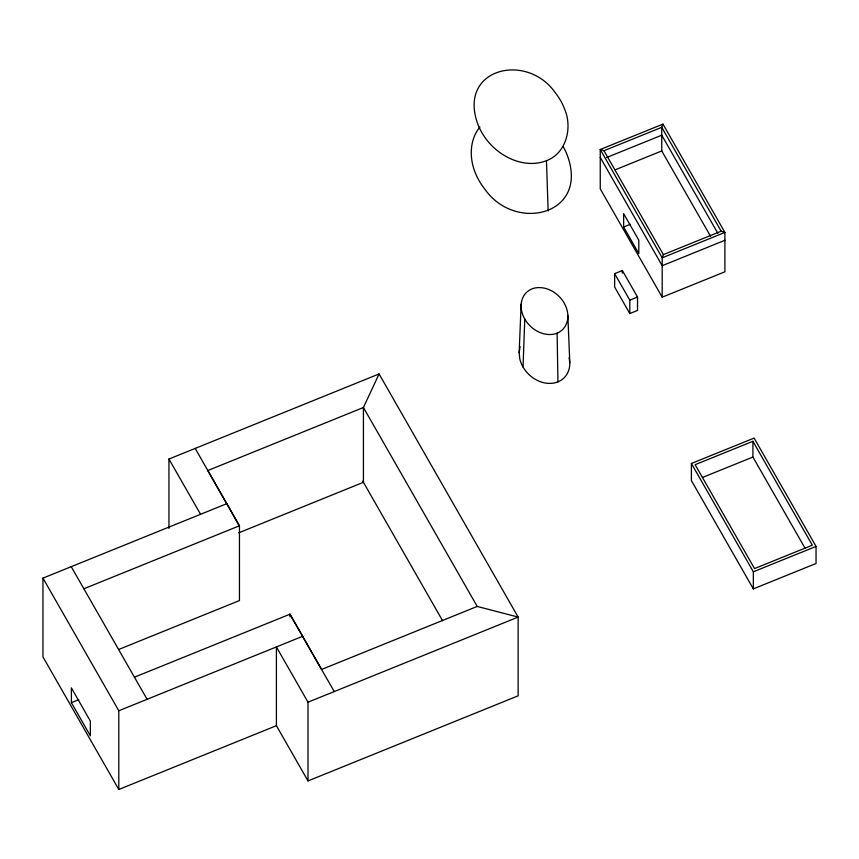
<?xml version="1.0" encoding="UTF-8"?>
<svg xmlns="http://www.w3.org/2000/svg" width="859" height="859" viewBox="0 0 859 859"><rect width="100%" height="100%" fill="white"/><g stroke="black" fill="none" stroke-linecap="round" stroke-linejoin="round"><path stroke-width="1.29" d="M567.853 315.489C568.143 321.577 565.544 327.945 560.401 331.402A16.482 13.873 0 0 1 553.368 334.248C546.56 335.397 539.549 333.152 534.008 329.201A33.92 28.54 0 0 1 529.992 325.819L529.101 324.895A38.279 32.212 0 0 1 522.047 312.558L521.735 311.377A33.92 28.54 0 0 1 521.102 306.631C520.812 300.553 523.41 294.186 528.553 290.729A16.482 13.873 0 0 1 535.587 287.872C542.394 286.734 549.416 288.978 554.946 292.93A33.92 28.54 0 0 1 558.962 296.301L559.853 297.225A38.279 32.212 0 0 1 564.18 303.087A38.279 32.212 0 0 1 566.919 309.584L567.219 310.743A33.92 28.54 0 0 1 567.853 315.489L569.796 362.67C570.075 368.919 567.541 375.404 562.495 379.248A18.565 15.623 0 0 1 557.953 381.858A18.565 15.623 0 0 1 552.691 383.221C544.219 384.274 535.672 380.73 529.488 375.061A39.46 33.2 0 0 1 523.034 366.997L524.774 319.043M523.024 366.997A39.707 33.415 0 0 1 519.824 358.955L519.147 352.695L521.145 304.269M519.147 352.695L520.103 346.639M662.955 124.115L600.248 149.509L600.248 188.883L662.192 297.193L724.899 271.798L724.899 232.424L662.955 124.115L661.752 127.325L661.752 150.948L710.608 236.365M721.173 231.211L661.752 127.325L603.974 150.722L600.248 149.509L662.192 257.818L724.899 232.424L721.173 231.211L663.384 254.608L662.192 257.818L662.192 297.193M308.005 780.928L308.005 702.19L276.405 646.924L276.405 725.672L308.005 780.928L518.138 695.822L518.138 617.084L379.087 373.944L363.432 407.499L363.432 482.307L238.727 532.816M479.945 127.035C469.615 139.405 469.282 157.39 474.93 171.897A82.539 69.461 0 0 0 484.744 189.055C515.175 232.853 589.167 215.094 567.402 155.586A82.539 69.461 0 0 0 563.193 146.717M546.453 160.708C566.65 153.085 572.599 127.347 564.513 108.846A77.385 65.123 0 0 0 555.311 92.761C526.782 51.701 457.418 68.355 477.819 124.147A77.385 65.123 0 0 0 487.021 140.232C500.529 157.519 524.924 168.965 546.453 160.708L548.139 210.895M606.433 157.605L661.752 135.196L717.866 233.315M615.033 169.867L661.752 150.948M623.634 227.023L623.634 213.644L638.806 240.166L638.806 253.555L623.634 227.023L630.248 224.349M614.647 273.656L622.356 270.531L637.528 297.053L637.528 310.443L629.808 313.567L614.647 287.035L614.647 273.656L629.808 300.178L629.808 313.567M168.944 528.446L168.944 459.05L379.087 373.944M724.899 240.295L662.192 265.699L600.248 157.39M207.792 470.539L363.432 407.499L477.207 606.433L518.138 617.084L308.005 702.19M629.808 300.178L637.528 297.053M276.405 725.672L118.8 789.496L42.95 656.877L42.95 578.128L226.819 503.664L239.221 525.869M83.881 588.78L239.457 525.772L207.857 470.507M118.456 649.576L239.457 600.57L239.457 525.772M71.394 702.673L71.394 687.909L90.356 721.066L90.356 735.83L71.394 702.673L78.77 699.677M134.444 677.193L290.02 614.185L321.631 669.44L477.207 606.433M691.398 463.484L754.105 438.09L816.05 546.399L816.05 563.483L753.343 588.887L691.398 480.578L691.398 463.484L753.343 571.793L753.343 588.887M752.913 441.301L695.124 464.698L754.535 568.583L812.324 545.186L752.913 441.301L752.913 457.042L805.066 548.235M118.8 789.496L118.8 710.758L302.669 636.294L289.784 614.282M702.501 477.464L752.913 457.042M753.343 571.793L816.05 546.399M302.497 636.358L334.269 691.549M603.974 150.722L663.384 254.608M362.766 481.147L442.61 620.746M168.944 459.05L200.555 514.305M71.233 566.672L147.082 699.301M42.95 578.128L118.8 710.758M195.218 448.409L226.647 503.739M569.13 357.655L569.796 362.67M557.115 333.163L557.942 381.858M622.356 270.531L622.356 273.205M290.02 614.185L290.02 616.859"/></g></svg>
